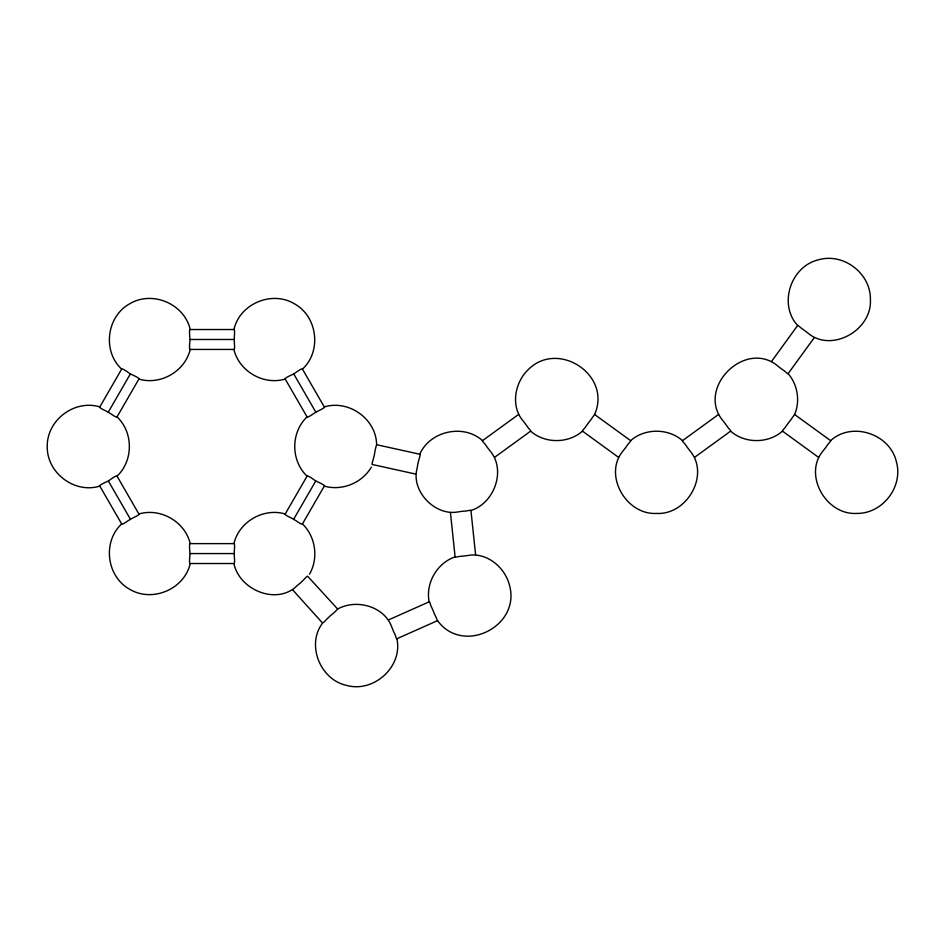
<?xml version="1.0" encoding="UTF-8"?>
<svg xmlns="http://www.w3.org/2000/svg" width="945" height="945" viewBox="0 0 945 945"><rect width="100%" height="100%" fill="white"/><g stroke="black" fill="none" stroke-linecap="round" stroke-linejoin="round"><path stroke-width="1.42" d="M190.099 339.479L189.791 342.149A10.159 1.311 -82.5 0 0 189.791 349.437L234.313 349.437A10.159 1.311 82.5 0 0 234.313 342.149L234.313 336.822A10.159 1.311 -82.5 0 0 234.313 329.533L189.791 329.533A10.159 1.311 82.5 0 0 189.791 336.822L190.099 339.479L234.006 339.479M190.099 553.569L189.791 556.239A10.159 1.311 -82.5 0 0 189.791 563.515L234.313 563.515A10.159 1.311 82.5 0 0 234.313 556.239L234.313 550.9A10.159 1.311 -82.5 0 0 234.313 543.623L189.791 543.623A10.159 1.311 82.5 0 0 189.791 550.9L190.099 553.569L234.006 553.569M234.065 564.236C239.806 589.408 274.381 604.292 294.84 587.755A10.194 1.323 -37.5 0 1 300.368 583.018L304.054 579.403A10.064 1.299 -52.5 0 1 307.574 576.155L337.66 609.041L335.581 611.238A10.194 1.323 -37.5 0 1 330.053 615.975L326.368 619.589A10.064 1.299 -52.5 0 1 322.836 622.838C306.097 643.828 319.717 679.136 345.894 685.22C373.287 693.441 403.078 666.898 396.888 638.749A9.84 1.276 82.5 0 1 395.565 636.032L394.797 634.036A10.218 1.323 67.5 0 1 391.691 626.866C384.32 606.359 356.336 598.563 337.66 609.041M437.547 620.641L434.357 613.707A10.218 1.323 67.5 0 0 431.239 606.536L430.471 604.54A9.84 1.276 82.5 0 0 429.16 601.835C425.38 583.242 437.122 562.913 455.1 556.888A9.84 1.276 -22.5 0 0 458.112 556.676L460.227 556.345A10.218 1.323 -7.5 0 0 467.988 555.459C486.415 552.093 504.465 566.811 509.272 584.482C521.711 625.933 463.109 655.783 437.547 620.641L396.888 638.749M190.051 350.146C184.476 371.479 160.851 385.123 139.588 379.276M234.065 328.825C240.349 303.487 272.101 290.339 294.462 303.806C317.296 316.433 321.784 350.5 302.991 368.621M190.051 564.236C183.767 589.562 152.015 602.721 129.654 589.255C106.809 576.615 102.32 542.548 121.114 524.44M234.065 542.903C239.628 521.569 263.253 507.937 284.516 513.773M309.535 574.17C318.559 558.341 315.795 537.386 302.991 524.44M419.934 453.907C430.247 430.837 463.723 423.596 482.505 440.642A9.84 1.276 37.5 0 0 484.194 443.146L485.541 444.8A10.218 1.323 52.5 0 0 490.195 451.084C506.26 470.067 494.448 503.212 470.941 510.489A9.84 1.276 -22.5 0 0 467.929 510.702L465.814 511.032A10.218 1.323 -7.5 0 0 458.053 511.918C435.988 516.1 412.788 493.16 416.461 471.142A10.194 1.323 -82.5 0 0 417.796 463.983L419.084 458.998A10.064 1.299 -67.5 0 0 420.147 454.309L376.618 444.705L375.756 447.599A10.194 1.323 -82.5 0 0 374.421 454.769L373.133 459.754A10.064 1.299 -67.5 0 0 372.07 464.444L415.599 474.047M594.594 414.477C612.254 374.775 557.089 338.948 527.428 370.44C514.529 383.446 510.796 406.433 522.928 420.714A10.218 1.323 52.5 0 1 527.582 426.998L528.916 428.652A9.84 1.276 37.5 0 1 530.617 431.156C544.816 443.713 568.288 443.713 582.498 431.156A9.84 1.276 -37.5 0 1 584.199 428.652L585.534 426.998A10.218 1.323 -52.5 0 1 590.188 420.714L594.594 414.477L630.61 440.642C644.821 428.085 668.292 428.085 682.503 440.642A9.84 1.276 37.5 0 0 684.192 443.146L685.538 444.8A10.218 1.323 52.5 0 0 690.181 451.084C709.978 474.685 687.239 515.131 656.551 513.43C625.874 515.131 603.134 474.685 622.92 451.084A10.218 1.323 -52.5 0 0 627.574 444.8L628.921 443.146A9.84 1.276 -37.5 0 0 630.61 440.642M794.591 414.477C800.356 401.188 797.651 384.544 788.13 373.629A9.84 1.276 52.5 0 1 785.638 371.94L783.972 370.594A10.218 1.323 37.5 0 1 777.688 365.939C745.144 338.924 695.91 388.159 722.925 420.714A10.218 1.323 52.5 0 1 727.567 426.998L728.914 428.652A9.84 1.276 37.5 0 1 730.603 431.156C744.814 443.713 768.285 443.713 782.495 431.156A9.84 1.276 -37.5 0 1 784.185 428.652L785.531 426.998A10.218 1.323 -52.5 0 1 790.185 420.714L794.591 414.477L830.608 440.642C851.882 421.21 889.765 433.731 896.344 461.562C903.562 486.64 882.642 513.915 856.548 513.43C825.859 515.131 803.132 474.685 822.918 451.084A10.218 1.323 -52.5 0 0 827.572 444.8L828.907 443.146A9.84 1.276 -37.5 0 0 830.608 440.642M108.368 412.02L130.327 373.984L132.796 375.059A10.159 1.311 22.5 0 1 139.104 378.697L116.837 417.253A10.159 1.311 37.5 0 1 110.53 413.615L105.911 410.945A10.159 1.311 22.5 0 1 99.603 407.307L121.87 368.751A10.159 1.311 37.5 0 1 128.177 372.389L130.327 373.984M293.777 519.065L315.736 481.029L313.575 479.434A10.159 1.311 37.5 0 0 307.267 475.796L285.012 514.352A10.159 1.311 22.5 0 0 291.32 517.99L295.939 520.66A10.159 1.311 37.5 0 0 302.246 524.298L324.501 485.742A10.159 1.311 22.5 0 0 318.193 482.104L315.736 481.029M771.463 361.533L797.627 325.517C778.184 304.243 790.717 266.36 818.535 259.78C843.625 252.551 870.888 273.483 870.404 299.577C872.117 330.254 831.659 352.993 808.069 333.207A10.218 1.323 37.5 0 0 801.785 328.553L800.12 327.218A9.84 1.276 52.5 0 0 797.627 325.517M788.13 373.629L814.295 337.613M117.582 475.654C133.28 460.168 133.28 432.893 117.582 417.395M306.523 417.395C290.836 432.893 290.836 460.168 306.523 475.654M371.338 467.125C362.148 482.848 342.61 490.939 324.997 486.321M108.368 481.029L110.53 479.434A10.159 1.311 -37.5 0 1 116.837 475.796L139.104 514.352A10.159 1.311 -22.5 0 1 132.796 517.99L128.177 520.66A10.159 1.311 -37.5 0 1 121.87 524.298L99.603 485.742A10.159 1.311 -22.5 0 1 105.911 482.104L108.368 481.029L130.327 519.065M293.777 373.984L295.939 372.389A10.159 1.311 -37.5 0 1 302.246 368.751L324.501 407.307A10.159 1.311 -22.5 0 1 318.193 410.945L313.575 413.615A10.159 1.311 -37.5 0 1 307.267 417.253L285.012 378.697A10.159 1.311 -22.5 0 1 291.32 375.059L293.777 373.984L315.736 412.02M482.505 440.642L518.521 414.477M494.601 457.321L530.617 431.156M682.503 440.642L718.507 414.477M694.599 457.321L730.603 431.156M388.489 619.932L429.16 601.823M284.516 379.276C263.253 385.123 239.628 371.479 234.065 350.146M324.997 406.728C349.284 399.759 376.358 419.285 376.618 444.705M99.119 486.321C74.029 493.55 46.766 472.63 47.25 446.524C46.766 420.43 74.029 399.511 99.119 406.728M139.588 513.773C160.851 507.937 184.476 521.569 190.051 542.903M782.495 431.156L818.512 457.321M582.498 431.156L618.514 457.321M292.761 589.952L322.387 622.861M121.114 368.621C102.32 350.5 106.809 316.433 129.654 303.806C152.015 290.339 183.767 303.487 190.051 328.825M470.941 510.489L475.595 554.75M450.446 512.615L455.1 556.888"/></g></svg>
